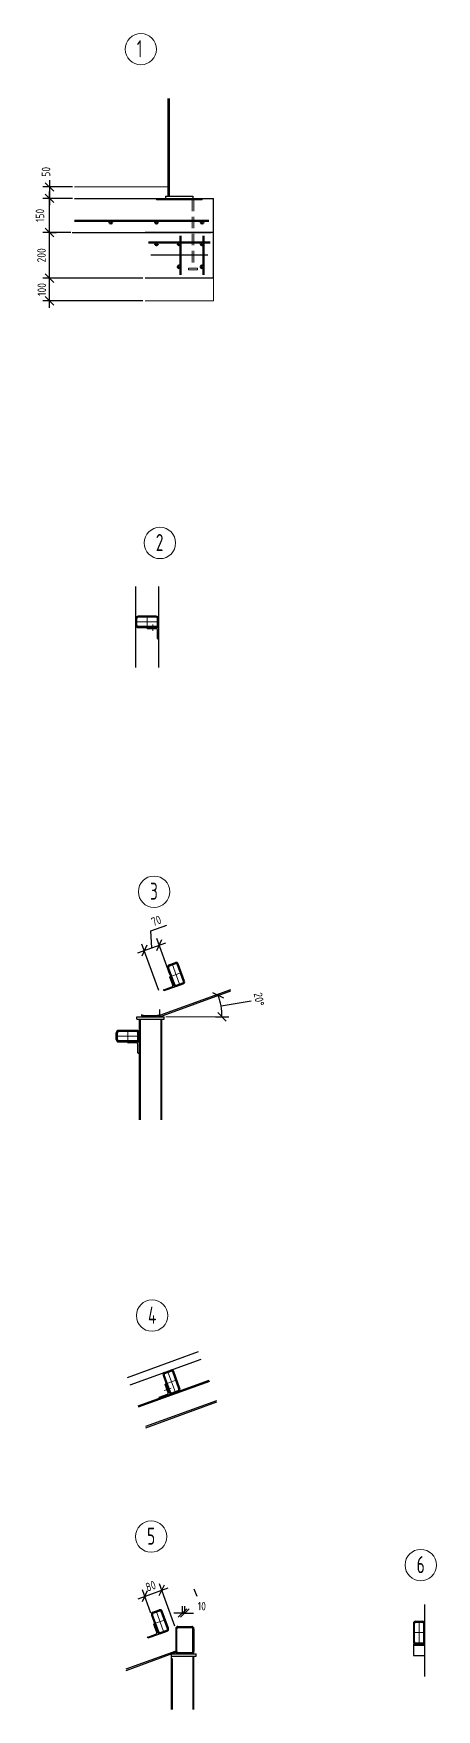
# Model space of a CAD drawing. Header units: millimetres. Extents: x -112594 to 313336, y -1917 to 255843.
# Drawn here: x 272197 to 273963, y 74736 to 82090 of the extents above; entities that cross this region are included whole.
import ezdxf
from ezdxf.lldxf.tags import DXFTag

# ---------------------------------------------------------------- set-up
doc = ezdxf.new("R2010")
doc.units = ezdxf.units.MM
doc.header["$MEASUREMENT"] = 0
doc.linetypes.add('CENTER2', pattern=[28.575, 19.05, -3.175, 3.175, -3.175])
doc.linetypes.add('DASH', pattern=[0.75, 0.5, -0.25])
for name, color, linetype, lineweight in [('Арматура', 1, 'Continuous', 50), ('МЕТАЛЛ-25', 122, 'Continuous', 30), ('МОНОЛИТ', 2, 'Continuous', 30), ('позиция', 7, 'Continuous', 15), ('размерная', 5, 'Continuous', 15), ('текст', 1, 'Continuous', 25), ('тонкая', 4, 'Continuous', 20)]:
    doc.layers.add(name, color=color, linetype=linetype, lineweight=lineweight)
doc.styles.add('style2', font='CS_Gost2304.shx')
doc.styles.add('ГОСТ 2.304', font='CS_Gost2304.shx')
tags = doc.linetypes.add('HIDDEN2', pattern=[4.7625, 3.175, -1.5875]).pattern_tags.tags
tags[6:7] = [DXFTag(74, 4), DXFTag(75, 0), DXFTag(340, '0'), DXFTag(46, 1.0), DXFTag(50, 0.0), DXFTag(44, 0.0), DXFTag(45, 0.0)]
tags[4:5] = [DXFTag(74, 4), DXFTag(75, 0), DXFTag(340, '0'), DXFTag(46, 1.0), DXFTag(50, 0.0), DXFTag(44, 0.0), DXFTag(45, 0.0)]
doc.dimstyles.new('СПДС', dxfattribs={"dimscale": 100, "dimtxt": 2.5, "dimasz": 2.5, "dimexe": 2, "dimexo": 0.625, "dimgap": 1, "dimtad": 1, "dimdec": 0, "dimtxsty": 'ГОСТ 2.304', "dimblk": 'OBLIQUE', "dimblk1": 'OBLIQUE', "dimblk2": 'OBLIQUE', "dimcen": 2.5, "dimdle": 2, "dimadec": 0, "dimazin": 2, "dimtfac": 0.75, "dimtdec": 4, "dimtmove": 1, "dimatfit": 3, "dimfxl": 1, "dimtfill": 1, "dimtolj": 1, "dimarcsym": 1})

# ---------------------------------------------------------------- blocks, each defined once
blk = doc.blocks.new('_Oblique')
at = {"color": 0, "linetype": 'ByBlock', "lineweight": -2}
blk.add_line((-0.5, -0.5), (0.5, 0.5), dxfattribs=at)
blk = doc.blocks.new('*D330')
at = {"layer": 'размерная', "color": 0, "lineweight": -2, "ltscale": 50, "transparency": 16777216}
for p, q in [((272849.8, 75159.1), (272812.3, 75159.1)), ((272849.8, 75159.1), (272849.8, 75189.1)), ((272849.8, 75159.1), (272859.8, 75159.1)), ((272859.8, 75159.1), (272859.8, 75189.1)), ((272859.8, 75159.1), (272897.3, 75159.1))]:
    blk.add_line(p, q, dxfattribs=at)
at = {"layer": 'размерная', "color": 0, "lineweight": -2, "ltscale": 50, "transparency": 16777216, "xscale": 37.5, "yscale": 37.5, "zscale": 37.5}
blk.add_blockref('_Oblique', (272849.8, 75159.1), dxfattribs=at)
at = {"layer": 'размерная', "color": 0, "ltscale": 50, "transparency": 16777216, "insert": (272934.4, 75189), "char_height": 37.5, "attachment_point": 5, "style": 'ГОСТ 2.304', "bg_fill": 3, "box_fill_scale": 1.25, "bg_fill_color": 256, "bg_fill_true_color": 13158600, "bg_fill_transparency": 0}
blk.add_mtext('\\A1;10', dxfattribs=at)
at = {"layer": 'размерная', "color": 0, "lineweight": -2, "ltscale": 50, "transparency": 16777216, "xscale": 37.5, "yscale": 37.5, "zscale": 37.5, "rotation": 180}
blk.add_blockref('_Oblique', (272859.8, 75159.1), dxfattribs=at)
blk = doc.blocks.new('*D331')
at = {"layer": 'размерная', "color": 0, "lineweight": -2, "ltscale": 50, "transparency": 16777216}
for p, q in [((272655.9, 75221.7), (272787.4, 75269.5)), ((272710.7, 75158.8), (272673.8, 75260.1)), ((272816.6, 75101.6), (272749, 75287.5))]:
    blk.add_line(p, q, dxfattribs=at)
at = {"layer": 'размерная', "color": 0, "ltscale": 50, "transparency": 16777216, "insert": (272710.1, 75277.3), "char_height": 37.5, "attachment_point": 5, "rotation": 20, "style": 'ГОСТ 2.304', "bg_fill": 3, "box_fill_scale": 1.25, "bg_fill_color": 256, "bg_fill_true_color": 13158600, "bg_fill_transparency": 0}
blk.add_mtext('\\A1;80', dxfattribs=at)
at = {"layer": 'размерная', "color": 0, "lineweight": -2, "ltscale": 50, "transparency": 16777216, "xscale": 37.5, "yscale": 37.5, "zscale": 37.5}
for p, rotation in [((272684.1, 75231.9), 200.0000000098082), ((272759.2, 75259.3), 20.0000000098082)]:
    blk.add_blockref('_Oblique', p, dxfattribs=dict(at, rotation=rotation))
blk = doc.blocks.new('*D327')
at = {"layer": 'размерная', "color": 0, "lineweight": -2, "ltscale": 50, "transparency": 16777216}
for p, q in [((272360.4, 81216.4), (272236.7, 81216.4)), ((272266.7, 80986.4), (272266.7, 81246.4)), ((272676.2, 81016.4), (272236.7, 81016.4))]:
    blk.add_line(p, q, dxfattribs=at)
at = {"layer": 'размерная', "color": 0, "lineweight": -2, "ltscale": 50, "transparency": 16777216, "xscale": 37.5, "yscale": 37.5, "zscale": 37.5}
for p, rotation in [((272266.7, 81216.4), 90), ((272266.7, 81016.4), 270)]:
    blk.add_blockref('_Oblique', p, dxfattribs=dict(at, rotation=rotation))
at = {"layer": 'размерная', "color": 0, "ltscale": 50, "transparency": 16777216, "insert": (272231.5, 81116.4), "char_height": 37.5, "attachment_point": 5, "rotation": 90, "style": 'ГОСТ 2.304', "bg_fill": 3, "box_fill_scale": 1.25, "bg_fill_color": 256, "bg_fill_true_color": 13158600, "bg_fill_transparency": 0}
blk.add_mtext('\\A1;200', dxfattribs=at)
blk = doc.blocks.new('*D328')
at = {"layer": 'размерная', "color": 0, "lineweight": -2, "ltscale": 50, "transparency": 16777216}
for p, q in [((272266.7, 80886.4), (272266.7, 81046.4)), ((272554.2, 81016.4), (272236.7, 81016.4)), ((272676.2, 80916.4), (272236.7, 80916.4))]:
    blk.add_line(p, q, dxfattribs=at)
at = {"layer": 'размерная', "color": 0, "ltscale": 50, "transparency": 16777216, "insert": (272232.9, 80966.4), "char_height": 37.5, "attachment_point": 5, "rotation": 90, "style": 'ГОСТ 2.304', "bg_fill": 3, "box_fill_scale": 1.25, "bg_fill_color": 256, "bg_fill_true_color": 13158600, "bg_fill_transparency": 0}
blk.add_mtext('\\A1;100', dxfattribs=at)
at = {"layer": 'размерная', "color": 0, "lineweight": -2, "ltscale": 50, "transparency": 16777216, "xscale": 37.5, "yscale": 37.5, "zscale": 37.5}
for p, rotation in [((272266.7, 81016.4), 90), ((272266.7, 80916.4), 270)]:
    blk.add_blockref('_Oblique', p, dxfattribs=dict(at, rotation=rotation))
blk = doc.blocks.new('*D329')
at = {"layer": 'размерная', "color": 0, "lineweight": -2, "ltscale": 50, "transparency": 16777216}
for p, q in [((272266.7, 81366.4), (272236.7, 81366.4)), ((272266.7, 81186.4), (272266.7, 81396.4)), ((272266.7, 81216.4), (272296.7, 81216.4))]:
    blk.add_line(p, q, dxfattribs=at)
at = {"layer": 'размерная', "color": 0, "ltscale": 50, "transparency": 16777216, "insert": (272224.8, 81291.4), "char_height": 37.5, "attachment_point": 5, "rotation": 90, "style": 'ГОСТ 2.304', "bg_fill": 3, "box_fill_scale": 1.25, "bg_fill_color": 256, "bg_fill_true_color": 13158600, "bg_fill_transparency": 0}
blk.add_mtext('\\A1;150', dxfattribs=at)
at = {"layer": 'размерная', "color": 0, "lineweight": -2, "ltscale": 50, "transparency": 16777216, "xscale": 37.5, "yscale": 37.5, "zscale": 37.5}
for p, rotation in [((272266.7, 81366.4), 90), ((272266.7, 81216.4), 270)]:
    blk.add_blockref('_Oblique', p, dxfattribs=dict(at, rotation=rotation))
blk = doc.blocks.new('*D312')
at = {"layer": 'размерная', "color": 0, "lineweight": -2, "ltscale": 15, "transparency": 16777216}
for p, q in [((272367.1, 81416.4), (272236.7, 81416.4)), ((272266.7, 81446.4), (272266.7, 81336.4)), ((272367.1, 81366.4), (272236.7, 81366.4))]:
    blk.add_line(p, q, dxfattribs=at)
at = {"layer": 'размерная', "color": 0, "lineweight": -2, "ltscale": 15, "transparency": 16777216, "xscale": 37.5, "yscale": 37.5, "zscale": 37.5, "rotation": 270}
blk.add_blockref('_Oblique', (272266.7, 81366.4), dxfattribs=at)
at = {"layer": 'размерная', "color": 0, "ltscale": 15, "transparency": 16777216, "insert": (272251.3, 81482.9), "char_height": 37.5, "attachment_point": 5, "rotation": 90, "style": 'ГОСТ 2.304', "bg_fill": 3, "box_fill_scale": 1.25, "bg_fill_color": 256, "bg_fill_true_color": 13158600, "bg_fill_transparency": 0}
blk.add_mtext('\\A1;50', dxfattribs=at)
at = {"layer": 'размерная', "color": 0, "lineweight": -2, "ltscale": 15, "transparency": 16777216, "xscale": 37.5, "yscale": 37.5, "zscale": 37.5, "rotation": 90}
blk.add_blockref('_Oblique', (272266.7, 81416.4), dxfattribs=at)
blk = doc.blocks.new('*D313')
at = {"layer": 'размерная', "color": 0, "lineweight": -2, "ltscale": 15, "transparency": 16777216}
for p, q in [((273018.4, 77822.7), (273150.4, 77845.9)), ((272994.1, 77775.2), (273052.6, 77775.2))]:
    blk.add_line(p, q, dxfattribs=at)
blk.add_arc((272749.3, 77775.2), 273.3, 0, 20, dxfattribs=at)
at = {"layer": 'размерная', "color": 0, "lineweight": -2, "ltscale": 15, "transparency": 16777216, "xscale": 37.5, "yscale": 37.5, "zscale": 37.5}
for p, rotation in [((273006.1, 77868.7), 109.9999999948213), ((273022.6, 77775.2), 270.000000000004)]:
    blk.add_blockref('_Oblique', p, dxfattribs=dict(at, rotation=rotation))
at = {"layer": 'размерная', "color": 0, "ltscale": 15, "transparency": 16777216, "insert": (273185, 77852.1), "char_height": 37.5, "attachment_point": 5, "rotation": 280, "style": 'ГОСТ 2.304', "bg_fill": 3, "box_fill_scale": 1.25, "bg_fill_color": 256, "bg_fill_true_color": 13158600, "bg_fill_transparency": 0}
blk.add_mtext('\\A1;20°', dxfattribs=at)
blk = doc.blocks.new('*D324')
at = {"layer": 'размерная', "color": 0, "lineweight": -2, "ltscale": 50, "transparency": 16777216}
for p, q in [((272710.8, 78152.2), (272781.3, 78177.8)), ((272654, 78055.7), (272776.2, 78100.1)), ((272715.1, 78077.9), (272710.8, 78152.2)), ((272794.8, 77961.4), (272737.7, 78118.1)), ((272746.1, 77890.5), (272671.9, 78094.1))]:
    blk.add_line(p, q, dxfattribs=at)
at = {"layer": 'размерная', "color": 0, "lineweight": -2, "ltscale": 50, "transparency": 16777216, "xscale": 37.5, "yscale": 37.5, "zscale": 37.5}
for p, rotation in [((272748, 78089.9), 20.00000000398341), ((272682.2, 78065.9), 200.0000000039834)]:
    blk.add_blockref('_Oblique', p, dxfattribs=dict(at, rotation=rotation))
at = {"layer": 'размерная', "color": 0, "ltscale": 50, "transparency": 16777216, "insert": (272734.5, 78196.7), "char_height": 37.5, "attachment_point": 5, "rotation": 20, "style": 'ГОСТ 2.304', "bg_fill": 3, "box_fill_scale": 1.25, "bg_fill_color": 256, "bg_fill_true_color": 13158600, "bg_fill_transparency": 0}
blk.add_mtext('\\A1;70', dxfattribs=at)

msp = doc.modelspace()

# ---------------------------------------------------------------- linework, layer by layer
at = {"layer": 'Арматура', "ltscale": 100}
for p, q in [((272376.48467, 81268.42253), (272965.54094, 81268.42253)), ((272841.54094, 81201.42291), (272841.54094, 81031.4229)), ((272941.54094, 81201.42291), (272941.54094, 81031.4229)), ((272970.54094, 81172.4229), (272700.54094, 81172.4229))]:
    msp.add_line(p, q, dxfattribs=at)
for centre in [(272535.54094, 81262.42253), (272735.54094, 81262.42253), (272935.54153, 81262.42253), (272735.54094, 81166.4229), (272835.54094, 81166.4229), (272935.54094, 81166.4229), (272835.54094, 81066.4229), (272935.54094, 81066.4229)]:
    msp.add_circle(centre, 6, dxfattribs=at)
at = {"layer": 'МЕТАЛЛ-25', "ltscale": 100}
for p, q in [((272785.53361, 81804.7601), (272785.53361, 81376.4229)), ((272755.54094, 81366.4229), (272915.54094, 81366.4229)), ((272775.53637, 81376.4229), (272895.5455, 81376.4229)), ((272775.53637, 81376.4229), (272775.53637, 81366.4229)), ((272785.54074, 81366.4229), (272885.54074, 81366.4229)), ((272785.54094, 81376.4229), (272885.54094, 81376.4229)), ((272895.5455, 81376.4229), (272895.5455, 81366.4229)), ((272744.6301, 79663.62834), (272744.6301, 79308.11423)), ((272644.63013, 79493.02747), (272644.63008, 79523.04017)), ((272649.63013, 79493.02967), (272649.63008, 79523.03855)), ((272734.63506, 79533.03493), (272654.62514, 79533.0348)), ((272734.63007, 79528.03493), (272654.62666, 79528.0348)), ((272739.63013, 79493.03494), (272739.63008, 79523.03494)), ((272744.63013, 79493.03494), (272744.63008, 79523.03494)), ((272654.62996, 79483.0348), (272734.63014, 79483.03493)), ((272734.63013, 79488.03493), (272654.63013, 79488.0348)), ((272784.27915, 77990.1546), (272811.64082, 77914.97902)), ((272816.33928, 77916.68912), (272788.97767, 77991.86453)), ((272790.24906, 78002.96905), (272818.45178, 78013.234)), ((272791.96122, 77998.27134), (272820.16035, 78008.53498)), ((272853.92699, 77930.36993), (272826.56421, 78005.54854)), ((272858.62716, 77932.07533), (272831.26216, 78007.26006)), ((272749.28254, 77775.22291), (273061.50013, 77888.86082)), ((272822.74785, 77913.70076), (272850.93863, 77923.96136)), ((272824.45795, 77909.00229), (272852.64873, 77919.2629)), ((272649.27521, 77775.22291), (272769.32751, 77775.22291)), ((272649.27521, 77765.22291), (272769.32751, 77765.22291)), ((272659.30136, 77765.22291), (272659.30136, 77323.11368)), ((272679.28254, 77780.2229), (272739.28254, 77780.2229)), ((272679.28254, 77775.2229), (272739.28687, 77775.22291)), ((272759.30136, 77323.11368), (272759.30136, 77765.22291)), ((272559.30138, 77675.21538), (272559.30134, 77705.22808)), ((272564.30138, 77675.21758), (272564.30134, 77705.22646)), ((272649.30632, 77715.22284), (272569.2964, 77715.22271)), ((272649.30133, 77710.22284), (272569.29792, 77710.22271)), ((272569.30122, 77665.22271), (272649.3014, 77665.22284)), ((272649.30139, 77670.22284), (272569.30139, 77670.22271)), ((272654.30138, 77675.22285), (272654.30134, 77705.22285)), ((272659.30138, 77675.22285), (272659.30134, 77705.22286)), ((272764.27761, 76202.07764), (272791.63928, 76126.90205)), ((272796.33774, 76128.61215), (272768.97613, 76203.78757)), ((272770.24751, 76214.89209), (272798.45023, 76225.15703)), ((272771.95968, 76210.19437), (272800.15881, 76220.45802)), ((272833.92545, 76142.29296), (272806.56267, 76217.47157)), ((272838.62562, 76143.99836), (272811.26062, 76219.1831)), ((272965.75528, 76179.63332), (272654.21327, 76066.2413)), ((272802.7463, 76125.62379), (272830.93708, 76135.88439)), ((272804.4564, 76120.92533), (272832.64718, 76131.18593)), ((272688.41528, 75972.27203), (272999.9573, 76085.66406)), ((272719.85336, 75162.84286), (272748.05608, 75173.10781)), ((272721.56552, 75158.14515), (272749.76465, 75168.40879)), ((272783.53129, 75090.24373), (272756.16851, 75165.42235)), ((272788.23146, 75091.94914), (272760.86646, 75167.13387)), ((273911.96443, 74879.81203), (273911.96443, 75197.11385)), ((272713.88345, 75150.02841), (272741.24512, 75074.85283)), ((272745.94358, 75076.56293), (272718.58197, 75151.73834)), ((272752.35215, 75073.57457), (272780.54293, 75083.83517)), ((272819.83815, 75090.09223), (272819.83815, 74990.09223)), ((272824.83815, 74990.09223), (272824.83815, 75090.09223)), ((272829.83815, 75095.09223), (272889.8433, 75095.09223)), ((272894.83815, 74990.09223), (272894.83815, 75090.09223)), ((272899.83815, 75090.09223), (272899.83815, 74990.09223)), ((273861.96453, 75113.28814), (273861.96434, 75033.28796)), ((273866.96434, 75033.28795), (273866.96453, 75113.28795)), ((273871.95723, 75123.28794), (273901.96994, 75123.28786)), ((273871.95942, 75118.28794), (273901.9683, 75118.28786)), ((273906.96434, 75033.28785), (273906.96453, 75113.29126)), ((273911.96434, 75033.28285), (273911.96453, 75113.29276)), ((272754.06225, 75068.8761), (272782.25303, 75079.13671)), ((273861.96443, 75023.29289), (273861.96466, 74973.28801)), ((273861.96466, 75023.2879), (273911.96443, 75023.2879)), ((273861.96466, 75018.2879), (273911.96443, 75018.2879)), ((273871.96431, 75023.28794), (273901.96431, 75023.28786)), ((273871.96432, 75028.28794), (273901.96432, 75028.28786)), ((272603.08132, 74907.50591), (272820.45856, 74986.62476)), ((272799.83086, 74970.09223), (272909.84548, 74970.09223)), ((272799.84089, 74979.1264), (272799.84038, 74735.75971)), ((272802.51058, 74980.09223), (272899.83815, 74980.09223)), ((272802.51058, 74980.09223), (272909.84548, 74980.09223)), ((272829.83815, 74985.09223), (272889.83815, 74985.09223)), ((272829.83815, 74980.09223), (272889.84249, 74980.09223)), ((272899.84091, 74735.75971), (272899.84091, 74970.09223)), ((273861.96466, 74973.28801), (273911.96443, 74973.28801))]:
    msp.add_line(p, q, dxfattribs=at)
at = {"layer": 'МЕТАЛЛ-25', "color": 0, "linetype": 'HIDDEN2', "lineweight": 25, "ltscale": 30}
for p, q in [((272790.54093, 81804.7601), (272790.54094, 81376.4229)), ((273059.79003, 77893.55928), (272749.28254, 77780.5438)), ((272664.30135, 77765.22291), (272664.30135, 77323.11368)), ((272754.30135, 77765.22291), (272754.30135, 77323.11368)), ((272967.46539, 76174.93485), (272655.92337, 76061.54283)), ((272998.2472, 76090.36252), (272686.70518, 75976.9705)), ((272819.98016, 74991.77153), (272601.37122, 74912.20438)), ((272804.8409, 74960.09223), (272804.8409, 74735.75971)), ((272894.84089, 74970.09223), (272894.84089, 74735.75971))]:
    msp.add_line(p, q, dxfattribs=at)
at = {"layer": 'МЕТАЛЛ-25', "color": 5, "lineweight": 30, "ltscale": 20}
for p, q in [((272644.6301, 79308.11423), (272644.6301, 79663.62834)), ((272620.01125, 76160.21056), (272931.55327, 76273.60258))]:
    msp.add_line(p, q, dxfattribs=at)
at = {"layer": 'МЕТАЛЛ-25', "ltscale": 20}
for p, q in [((272694.6301, 79483.03489), (272744.6301, 79483.03489)), ((272694.6301, 79483.03489), (272694.6301, 79479.83489)), ((272734.1301, 79478.03489), (272696.4301, 79478.03489)), ((272739.6301, 79434.83489), (272739.6301, 79472.53489)), ((272744.6301, 79433.03489), (272741.4301, 79433.03489)), ((272744.6301, 79483.03489), (272744.6301, 79433.03489)), ((272797.95997, 77952.56685), (272794.95295, 77951.47239)), ((272797.95997, 77952.56685), (272815.06098, 77905.58222)), ((272768.07635, 77888.48121), (272766.98188, 77891.48823)), ((272768.05769, 77893.79531), (272803.4841, 77906.68947)), ((272815.06098, 77905.58222), (272768.07635, 77888.48121)), ((272806.7713, 77913.73889), (272793.87714, 77949.16531)), ((272609.30136, 77665.2228), (272659.30136, 77665.2228)), ((272609.30136, 77665.2228), (272609.30136, 77662.0228)), ((272648.80136, 77660.2228), (272611.10136, 77660.2228)), ((272659.30136, 77665.2228), (272659.30136, 77615.2228)), ((272654.30136, 77617.0228), (272654.30136, 77654.7228)), ((272659.30136, 77615.2228), (272656.10136, 77615.2228)), ((272748.05616, 76105.7183), (272783.48258, 76118.61246)), ((272795.05945, 76117.50521), (272748.07482, 76100.4042)), ((272786.76977, 76125.66188), (272773.87561, 76161.08829)), ((272777.95844, 76164.48984), (272774.95142, 76163.39538)), ((272777.95844, 76164.48984), (272795.05945, 76117.50521)), ((272748.07482, 76100.4042), (272746.98035, 76103.41122)), ((272736.37565, 75073.61257), (272723.48149, 75109.03899)), ((272727.56432, 75112.44053), (272724.5573, 75111.34607)), ((272727.56432, 75112.44053), (272744.66532, 75065.4559)), ((272697.68069, 75048.3549), (272696.58623, 75051.36191)), ((272697.66204, 75053.66899), (272733.08845, 75066.56315)), ((272744.66532, 75065.4559), (272697.68069, 75048.3549))]:
    msp.add_line(p, q, dxfattribs=at)
at = {"layer": 'МЕТАЛЛ-25', "ltscale": 50}
for p, q in [((272749.28254, 77807.58439), (272749.28254, 77775.22291)), ((272649.27521, 77765.22291), (272649.27521, 77775.22291)), ((272769.32751, 77765.22291), (272769.32751, 77775.22291)), ((272829.83815, 75100.09223), (272889.84548, 75100.09223)), ((272909.84548, 74970.09223), (272909.84548, 74980.09223))]:
    msp.add_line(p, q, dxfattribs=at)
at = {"layer": 'МЕТАЛЛ-25', "color": 5, "lineweight": 30, "ltscale": 50}
for p, q in [((272608.04055, 76193.0998), (272919.58257, 76306.49182)), ((272899.84091, 75265.59934), (272911.81162, 75232.7101))]:
    msp.add_line(p, q, dxfattribs=at)
at = {"layer": 'МЕТАЛЛ-25', "ltscale": 100}
for centre, radius, start, end in [((272654.63008, 79523.0348), 10, 90.000085377, 180.000088792), ((272654.63008, 79523.0348), 5, 90.000085377, 180.000088792), ((272734.63008, 79523.03493), 10, 0.0000905, 90.0000905), ((272734.63008, 79523.03493), 5, 0.0000905, 90.0000905), ((272654.63012, 79493.0348), 10, 180.0000905, 270.000088792), ((272654.63012, 79493.0348), 5, 180.0000905, 270.000088792), ((272734.63013, 79493.03493), 5, 270.000088792, 0.0000905), ((272734.63013, 79493.03493), 10, 270.000088792, 0.0000905), ((272793.67614, 77993.57463), 10, 109.99999767, 199.999997158), ((272793.67614, 77993.57463), 5, 109.99999767, 199.999997158), ((272821.86692, 78003.83524), 10, 19.999993369, 109.999996065), ((272821.86692, 78003.83524), 5, 19.999993369, 109.999996065), ((272821.03775, 77918.39922), 10, 199.999997158, 289.99999767), ((272821.03775, 77918.39922), 5, 199.999997158, 289.99999767), ((272849.22853, 77928.65983), 5, 289.999999054, 19.999998762), ((272849.22853, 77928.65983), 10, 289.999999054, 19.999998762), ((272679.28254, 77785.2229), 10, 180, 270), ((272679.28254, 77785.2229), 5, 180, 270), ((272739.28254, 77785.2229), 10, 270, 0), ((272739.28254, 77785.2229), 5, 270, 0), ((272569.30134, 77705.22271), 10, 90.000085377, 180.000088792), ((272569.30138, 77675.22271), 10, 180.0000905, 270.000088792), ((272569.30134, 77705.22271), 5, 90.000085377, 180.000088792), ((272569.30138, 77675.22271), 5, 180.0000905, 270.000088792), ((272649.30134, 77705.22284), 10, 0.0000905, 90.0000905), ((272649.30134, 77705.22284), 5, 0.0000905, 90.0000905), ((272649.30138, 77675.22284), 5, 270.000088792, 0.0000905), ((272649.30138, 77675.22284), 10, 270.000088792, 0.0000905), ((272773.67459, 76205.49767), 10, 109.99999767, 199.999997158), ((272773.67459, 76205.49767), 5, 109.99999767, 199.999997158), ((272801.86537, 76215.75827), 10, 19.999993369, 109.999996065), ((272801.86537, 76215.75827), 5, 19.999993369, 109.999996065), ((272801.0362, 76130.32225), 10, 199.999997158, 289.99999767), ((272801.0362, 76130.32225), 5, 199.999997158, 289.99999767), ((272829.22698, 76140.58286), 5, 289.999999054, 19.999998762), ((272829.22698, 76140.58286), 10, 289.999999054, 19.999998762), ((272723.28044, 75153.44844), 10, 109.99999767, 199.999997158), ((272723.28044, 75153.44844), 5, 109.99999767, 199.999997158), ((272751.47122, 75163.70905), 10, 19.999993369, 109.999996065), ((272751.47122, 75163.70905), 5, 19.999993369, 109.999996065), ((272778.83283, 75088.53363), 5, 289.999999054, 19.999998762), ((272778.83283, 75088.53363), 10, 289.999999054, 19.999998762), ((272829.83815, 75090.09223), 10, 90, 180), ((272829.83815, 75090.09223), 5, 90, 180), ((272889.83815, 75090.09223), 10, 0, 90), ((272889.83815, 75090.09223), 5, 0, 90), ((273871.96453, 75113.28794), 10, 89.999860835, 179.999859981), ((273871.96453, 75113.28794), 5, 89.999860835, 179.999859981), ((273901.96453, 75113.28786), 5, 359.999856566, 89.999859127), ((273901.96453, 75113.28786), 10, 359.999856566, 89.999859127), ((272750.64205, 75078.27303), 10, 199.999997158, 289.99999767), ((272750.64205, 75078.27303), 5, 199.999997158, 289.99999767), ((273871.96434, 75033.28794), 10, 179.999859981, 269.999860835), ((273871.96434, 75033.28794), 5, 179.999859981, 269.999860835), ((273901.96434, 75033.28786), 10, 269.999861689, 359.999861689), ((273901.96434, 75033.28786), 5, 269.999861689, 359.999861689), ((272829.83815, 74990.09223), 10, 180, 270), ((272829.83815, 74990.09223), 5, 180, 270), ((272889.83815, 74990.09223), 10, 270, 0), ((272889.83815, 74990.09223), 5, 270, 0)]:
    msp.add_arc(centre, radius, start, end, dxfattribs=at)
at = {"layer": 'МЕТАЛЛ-25', "ltscale": 20}
for centre, radius, start, end in [((272696.4301, 79479.83489), 1.8, 180, 270), ((272734.1301, 79472.53489), 5.5, 0, 90), ((272741.4301, 79434.83489), 1.8, 180, 270), ((272795.56859, 77949.78094), 1.8, 109.999999856, 200.000000658), ((272768.67333, 77892.10387), 1.8, 109.999999856, 200.000000658), ((272801.60299, 77911.85778), 5.5, 289.999999856, 20.000000658), ((272611.10136, 77662.0228), 1.8, 180, 270), ((272648.80136, 77654.7228), 5.5, 0, 90), ((272656.10136, 77617.0228), 1.8, 180, 270), ((272775.56706, 76161.70393), 1.8, 109.999999856, 200.000000658), ((272781.60146, 76123.78077), 5.5, 289.999999856, 20.000000658), ((272748.6718, 76104.02686), 1.8, 109.999999856, 200.000000658), ((272725.17294, 75109.65462), 1.8, 109.999999856, 200.000000658), ((272698.27767, 75051.97755), 1.8, 109.999999856, 200.000000658), ((272731.20734, 75071.73146), 5.5, 289.999999856, 20.000000658)]:
    msp.add_arc(centre, radius, start, end, dxfattribs=at)
at = {"layer": 'МОНОЛИТ', "lineweight": 30, "ltscale": 100}
for p, q in [((272376.48467, 81366.4229), (272985.54094, 81366.4229)), ((272985.54094, 81216.4229), (272985.54094, 81366.4229)), ((272365.58647, 81216.4229), (272975.80218, 81216.4229)), ((272985.54094, 81216.4229), (272685.54094, 81216.4229)), ((272985.54094, 81016.4229), (272985.54094, 81216.4229)), ((272985.54094, 81016.4229), (272685.54094, 81016.4229))]:
    msp.add_line(p, q, dxfattribs=at)
at = {"layer": 'МОНОЛИТ', "linetype": 'HIDDEN2', "lineweight": 25, "ltscale": 40}
for p, q in [((272960.54094, 81116.4229), (272710.54094, 81116.4229)), ((272960.54094, 81016.4229), (272710.54094, 81016.4229))]:
    msp.add_line(p, q, dxfattribs=at)
at = {"layer": 'позиция', "ltscale": 15}
for centre in [(272667.07471, 82020.89118), (272750.63495, 79854.145), (272725.11513, 78324.04202), (272716.32872, 76463.87055), (272712.20166, 75494.36055), (273894.1026, 75369.45619)]:
    msp.add_circle(centre, 68.73466, dxfattribs=at)
at = {"layer": 'размерная', "ltscale": 100}
for p, q in [((272735.54093, 81360.4229), (272735.54093, 81366.4229)), ((272735.54093, 81366.4229), (272935.54093, 81366.4229)), ((272735.54093, 81360.4229), (272935.54093, 81360.4229)), ((272935.54093, 81360.4229), (272935.54093, 81366.4229))]:
    msp.add_line(p, q, dxfattribs=at)
at = {"layer": 'размерная', "ltscale": 50}
msp.add_line((272776.54315, 77775.22291), (273027.47393, 77775.22291), dxfattribs=at)
at = {"layer": 'тонкая', "ltscale": 100}
for p, q in [((272376.48467, 81416.4229), (272785.53361, 81416.4229)), ((272985.54094, 81016.4229), (272985.54094, 80916.4229)), ((272985.54094, 80916.4229), (272685.54094, 80916.4229))]:
    msp.add_line(p, q, dxfattribs=at)
at = {"layer": 'тонкая', "linetype": 'DASH', "ltscale": 100}
for p, q in [((272891.54094, 81360.4229), (272891.54094, 81060.4229)), ((272899.54094, 81360.4229), (272899.54094, 81060.4229)), ((272915.54094, 81060.4229), (272875.54094, 81060.4229)), ((272875.54094, 81052.4229), (272875.54094, 81060.4229)), ((272915.54094, 81052.4229), (272875.54094, 81052.4229)), ((272915.54094, 81052.4229), (272915.54094, 81060.4229))]:
    msp.add_line(p, q, dxfattribs=at)
at = {"layer": 'тонкая', "linetype": 'CENTER2', "ltscale": 5}
for p, q in [((272644.6301, 79508.0341), (272744.6301, 79508.03426)), ((272694.63014, 79483.03486), (272694.63006, 79533.03486)), ((272719.63014, 79469.20807), (272719.63014, 79497.02865)), ((272797.96002, 77952.56673), (272844.94465, 77969.66773)), ((272804.35069, 78008.10163), (272838.5527, 77914.13236)), ((272559.30136, 77690.22202), (272659.30136, 77690.22217)), ((272609.3014, 77665.22278), (272609.30132, 77715.22278)), ((272784.34914, 76220.02466), (272818.55115, 76126.05539)), ((272769.84922, 76134.93379), (272800.15333, 76145.96358)), ((272777.95847, 76164.48976), (272824.9431, 76181.59076)), ((272733.95494, 75167.97557), (272768.15695, 75074.0063)), ((272727.56432, 75112.44053), (272774.54895, 75129.54154)), ((273886.96387, 75123.2879), (273886.96363, 75023.2879)), ((273861.96443, 75073.28796), (273911.96443, 75073.28784))]:
    msp.add_line(p, q, dxfattribs=at)

# ---------------------------------------------------------------- texts
at = {"layer": 'текст', "color": 0, "linetype": 'Continuous', "lineweight": 25, "ltscale": 15, "style": 'style2', "width": 0.8}
for s, p in [('1', (272649.30706, 81985.37988)), ('2', (272732.86731, 79818.6337)), ('3', (272707.34749, 78288.53072)), ('4', (272698.56108, 76428.35925)), ('5', (272694.43402, 75458.84925)), ('6', (273876.33495, 75333.9449))]:
    msp.add_text(s, height=75, dxfattribs=at).set_placement(p)

# ---------------------------------------------------------------- next in the draw order: dimensions: what is measured, and where the dimension line sits
at = {"layer": 'размерная', "color": 5, "ltscale": 50}
dim = msp.add_linear_dim(base=(272266.69877, 81216.4229), p1=(272685.54094, 81016.4229), p2=(272369.80816, 81216.4229), angle=90, dimstyle='СПДС', override={"dimscale": 15, "dimfxl": 800, "dimfxlon": 1, "dimtfill": 1, "dimarcsym": 1}, dxfattribs=at)
dim.commit()
dim.dimension.update_dxf_attribs({"geometry": '*D327', "text_midpoint": (272266.69877, 81116.4229), "dimtype": 160})
at = {"layer": 'размерная', "ltscale": 15}
dim = msp.add_angular_dim_2l(base=(273020.74947, 77806.95284), line1=((272776.54315, 77775.22291), (272984.68322, 77775.22291)), line2=((272749.28254, 77775.22291), (273061.50013, 77888.86082)), dimstyle='СПДС', override={"dimscale": 15, "dimfxl": 800, "dimfxlon": 1, "dimtfill": 1, "dimarcsym": 1}, dxfattribs=at)
dim.commit()
dim.dimension.update_dxf_attribs({"geometry": '*D313', "text_midpoint": (273185.01803, 77852.05483)})
at = {"layer": 'размерная', "ltscale": 50}
dim = msp.add_linear_dim(base=(272859.84181, 75159.13007), p1=(272849.84091, 75159.13007), p2=(272859.84181, 75159.13007), dimstyle='СПДС', override={"dimscale": 15, "dimfxl": 800, "dimfxlon": 1, "dimtfill": 1, "dimarcsym": 1}, dxfattribs=at)
dim.commit()
dim.dimension.update_dxf_attribs({"geometry": '*D330', "text_midpoint": (272934.39063, 75155.2846), "dimtype": 160})

# ---------------------------------------------------------------- next in the draw order: dimensions: what is measured, and where the dimension line sits
at = {"layer": 'размерная', "color": 5, "ltscale": 50}
for base, p1, p2, picture, middle in [((272266.69877, 81366.4229), (272259.33362, 81216.4229), (272266.69877, 81366.4229), '*D329', (272259.33362, 81291.4229)), ((272266.69877, 81016.4229), (272685.54094, 80916.4229), (272563.56682, 81016.4229), '*D328', (272266.69877, 80966.4229))]:
    dim = msp.add_linear_dim(base=base, p1=p1, p2=p2, angle=90, dimstyle='СПДС', override={"dimscale": 15, "dimfxl": 800, "dimfxlon": 1, "dimtfill": 1, "dimarcsym": 1}, dxfattribs=at)
    dim.commit()
    dim.dimension.update_dxf_attribs({"geometry": picture, "text_midpoint": middle, "dimtype": 160})
at = {"layer": 'размерная', "ltscale": 50}
dim = msp.add_linear_dim(base=(272747.98509, 78089.8717), p1=(272749.28238, 77881.64063), p2=(272797.96002, 77952.56673), angle=20.000000658, dimstyle='СПДС', override={"dimscale": 15, "dimfxl": 800, "dimfxlon": 1, "dimtfill": 1, "dimarcsym": 1}, dxfattribs=at)
dim.commit()
dim.dimension.update_dxf_attribs({"geometry": '*D324', "text_midpoint": (272713.36498, 78189.00968)})
dim = msp.add_linear_dim(base=(272759.2482, 75259.27119), p1=(272713.88351, 75150.02824), p2=(272819.83331, 75092.81496), angle=20.000000658, dimstyle='СПДС', override={"dimscale": 15, "dimfxl": 800, "dimfxlon": 1, "dimtfill": 1, "dimarcsym": 1}, dxfattribs=at)
dim.commit()
dim.dimension.update_dxf_attribs({"geometry": '*D331', "text_midpoint": (272721.66418, 75245.59172), "dimtype": 160})

# ---------------------------------------------------------------- next in the draw order: dimensions: what is measured, and where the dimension line sits
at = {"layer": 'размерная', "color": 5, "ltscale": 15}
dim = msp.add_linear_dim(base=(272266.69877, 81366.4229), p1=(272376.48467, 81416.4229), p2=(272376.48467, 81366.4229), angle=90, dimstyle='СПДС', override={"dimscale": 15, "dimfxl": 800, "dimfxlon": 1, "dimtfill": 1, "dimarcsym": 1}, dxfattribs=at)
dim.commit()
dim.dimension.update_dxf_attribs({"geometry": '*D312', "text_midpoint": (272285.81489, 81482.85701), "dimtype": 160})

doc.saveas('drawing.dxf')
